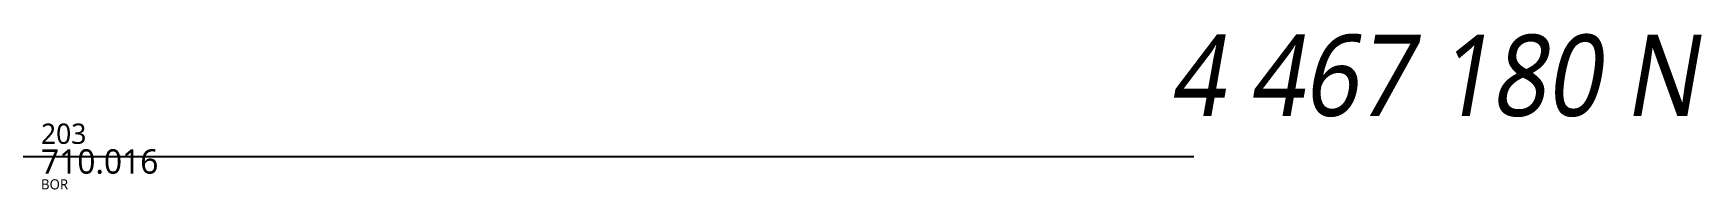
# Model space of a CAD drawing. Header units: metres. Extents: x 429510 to 429857, y 4467140 to 4467333.
# Drawn here: x 429694.71 to 429719.36, y 4467179.51 to 4467181.82 of the extents above; entities that cross this region are included whole.
import ezdxf
from ezdxf.enums import TextEntityAlignment as Align

# ---------------------------------------------------------------- set-up
doc = ezdxf.new("R2010")
doc.units = ezdxf.units.M
doc.header["$LTSCALE"] = 4
doc.layers.add('C-ETIQ', color=7, linetype='Continuous')
doc.layers.add('Cuadricula Coordenadas', color=5, linetype='Continuous')
doc.styles.add('Coordenadas', font='segoeuil.ttf', dxfattribs={"width": 0.9, "height": 2})
doc.styles.add('Trial_standard', font='segoeuisl.ttf')

msp = doc.modelspace()

# ---------------------------------------------------------------- linework, layer by layer
at = {"layer": 'Cuadricula Coordenadas', "color": 8, "lineweight": -3}
msp.add_line((429519.62, 4467180), (429711.859, 4467180), dxfattribs=at)

# ---------------------------------------------------------------- texts
at = {"layer": 'C-ETIQ', "linetype": 'ByBlock', "style": 'Trial_standard'}
for s, insert, char_height, attachment_point in [('203', (429694.825, 4467180.184, 710.016), 0.3, 7), ('BOR', (429694.825, 4467179.666, 710.016), 0.15, 1)]:
    msp.add_mtext(s, dxfattribs=dict(at, insert=insert, char_height=char_height, attachment_point=attachment_point))
at = {"layer": 'C-ETIQ', "color": 1, "linetype": 'ByBlock', "insert": (429694.825, 4467179.925, 710.016), "char_height": 0.36, "attachment_point": 4, "style": 'Trial_standard'}
msp.add_mtext('710.016', dxfattribs=at)
at = {"layer": 'Cuadricula Coordenadas', "color": 7, "lineweight": -3, "style": 'Coordenadas', "oblique": 10, "width": 0.9}
msp.add_text(' 4 467 180 N', height=1.2, dxfattribs=at).set_placement((429719.286, 4467181.2), align=Align.MIDDLE_RIGHT)

doc.saveas('drawing.dxf')
